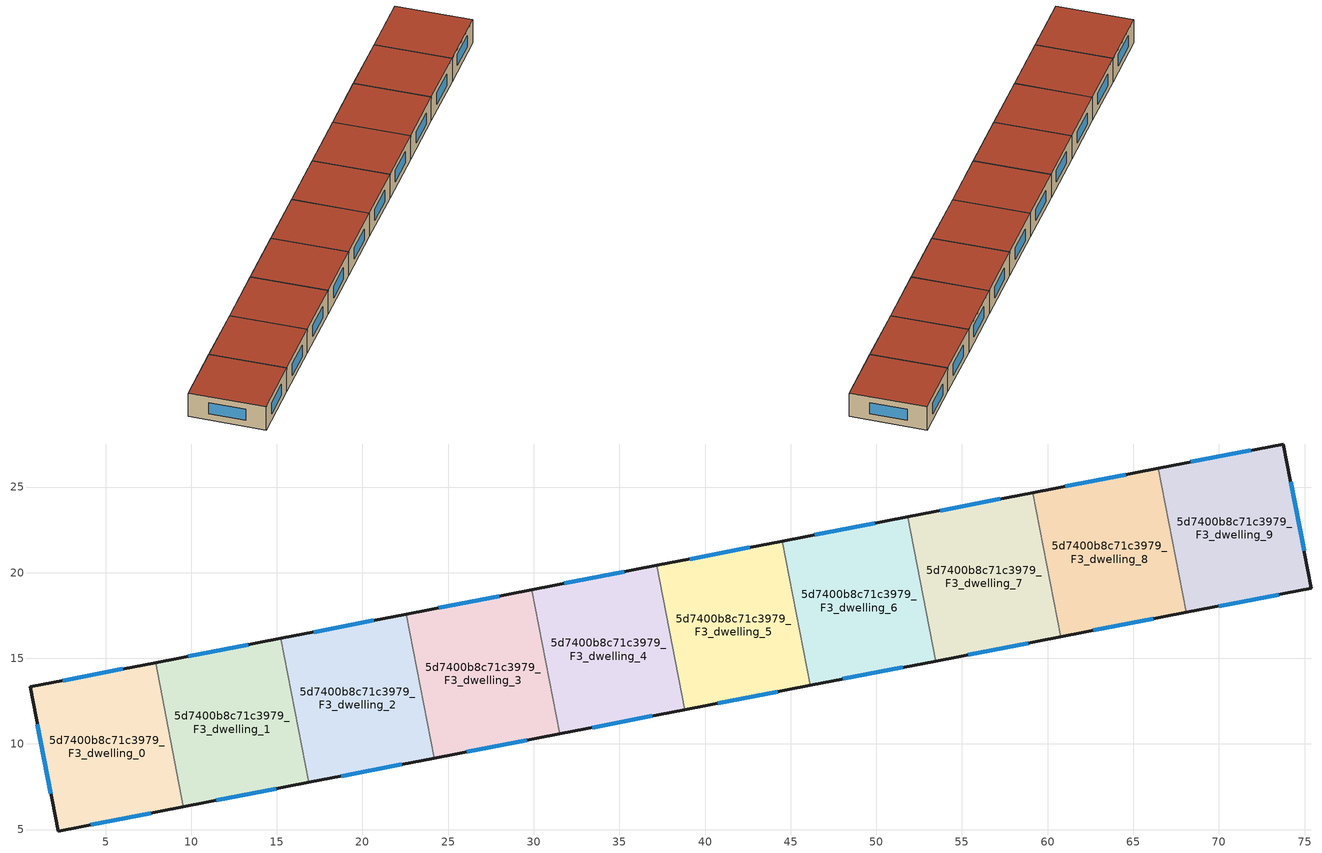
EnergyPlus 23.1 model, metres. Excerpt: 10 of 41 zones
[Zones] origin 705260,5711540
5d7400b8c71c3979_F3_dwelling_0
 floor to 5d7400b8c71c3979_F2_dwelling_0 (EU_floor_Construction): 7.92,14.75 9.55,6.34 2.23,4.92 0.6,13.33 z9
 wall outside (EU_wall_Construction): 7.92,14.75 0.6,13.33 2.23,4.92 9.55,6.34 z9:12
 wall to 5d7400b8c71c3979_F3_dwelling_1 (EU_wall_Construction): 9.55,6.34 7.92,14.75 z9:12
 window (EU_Window_Construction): 4.13,5.29 7.65,5.97 / 1.02,11.14 1.8,7.1 / 6.01,14.38 2.5,13.7 z9.78:11.22
 roof outside (EU_roof_Construction): 9.55,6.34 7.92,14.75 0.6,13.33 2.23,4.92 z12
5d7400b8c71c3979_F3_dwelling_1
 floor to 5d7400b8c71c3979_F2_dwelling_1 (EU_floor_Construction): 15.24,16.17 16.87,7.75 9.55,6.34 7.92,14.75 z9
 wall outside (EU_wall_Construction): 9.55,6.34 16.87,7.75 / 15.24,16.17 7.92,14.75 z9:12
 wall to 5d7400b8c71c3979_F3_dwelling_2 (EU_wall_Construction): 16.87,7.75 15.24,16.17 z9:12
 window (EU_Window_Construction): 11.45,6.7 14.97,7.39 / 13.33,15.8 9.82,15.12 z9.78:11.22
 roof outside (EU_roof_Construction): 16.87,7.75 15.24,16.17 7.92,14.75 9.55,6.34 z12
5d7400b8c71c3979_F3_dwelling_2
 floor to 5d7400b8c71c3979_F2_dwelling_2 (EU_floor_Construction): 22.56,17.58 24.19,9.17 16.87,7.75 15.24,16.17 z9
 wall outside (EU_wall_Construction): 16.87,7.75 24.19,9.17 / 22.56,17.58 15.24,16.17 z9:12
 wall to 5d7400b8c71c3979_F3_dwelling_3 (EU_wall_Construction): 24.19,9.17 22.56,17.58 z9:12
 window (EU_Window_Construction): 18.77,8.12 22.29,8.8 / 20.65,17.21 17.14,16.53 z9.78:11.22
 roof outside (EU_roof_Construction): 24.19,9.17 22.56,17.58 15.24,16.17 16.87,7.75 z12
5d7400b8c71c3979_F3_dwelling_3
 floor to 5d7400b8c71c3979_F2_dwelling_3 (EU_floor_Construction): 29.88,19 31.51,10.59 24.19,9.17 22.56,17.58 z9
 wall outside (EU_wall_Construction): 24.19,9.17 31.51,10.59 / 29.88,19 22.56,17.58 z9:12
 wall to 5d7400b8c71c3979_F3_dwelling_4 (EU_wall_Construction): 31.51,10.59 29.88,19 z9:12
 window (EU_Window_Construction): 26.09,9.54 29.6,10.22 / 27.97,18.63 24.46,17.95 z9.78:11.22
 roof outside (EU_roof_Construction): 31.51,10.59 29.88,19 22.56,17.58 24.19,9.17 z12
5d7400b8c71c3979_F3_dwelling_4
 floor to 5d7400b8c71c3979_F2_dwelling_4 (EU_floor_Construction): 37.19,20.42 38.82,12.01 31.51,10.59 29.88,19 z9
 wall outside (EU_wall_Construction): 31.51,10.59 38.82,12.01 / 37.19,20.42 29.88,19 z9:12
 wall to 5d7400b8c71c3979_F3_dwelling_5 (EU_wall_Construction): 38.82,12.01 37.19,20.42 z9:12
 window (EU_Window_Construction): 33.41,10.96 36.92,11.64 / 35.29,20.05 31.78,19.37 z9.78:11.22
 roof outside (EU_roof_Construction): 38.82,12.01 37.19,20.42 29.88,19 31.51,10.59 z12
5d7400b8c71c3979_F3_dwelling_5
 floor to 5d7400b8c71c3979_F2_dwelling_5 (EU_floor_Construction): 44.51,21.84 46.14,13.42 38.82,12.01 37.19,20.42 z9
 wall outside (EU_wall_Construction): 38.82,12.01 46.14,13.42 / 44.51,21.84 37.19,20.42 z9:12
 wall to 5d7400b8c71c3979_F3_dwelling_6 (EU_wall_Construction): 46.14,13.42 44.51,21.84 z9:12
 window (EU_Window_Construction): 40.73,12.38 44.24,13.06 / 42.61,21.47 39.1,20.79 z9.78:11.22
 roof outside (EU_roof_Construction): 46.14,13.42 44.51,21.84 37.19,20.42 38.82,12.01 z12
5d7400b8c71c3979_F3_dwelling_6
 floor to 5d7400b8c71c3979_F2_dwelling_6 (EU_floor_Construction): 51.82,23.26 53.46,14.84 46.14,13.42 44.51,21.84 z9
 wall outside (EU_wall_Construction): 46.14,13.42 53.46,14.84 / 51.82,23.26 44.51,21.84 z9:12
 wall to 5d7400b8c71c3979_F3_dwelling_7 (EU_wall_Construction): 53.46,14.84 51.82,23.26 z9:12
 window (EU_Window_Construction): 48.04,13.79 51.55,14.47 / 49.92,22.89 46.41,22.21 z9.78:11.22
 roof outside (EU_roof_Construction): 53.46,14.84 51.82,23.26 44.51,21.84 46.14,13.42 z12
5d7400b8c71c3979_F3_dwelling_7
 floor to 5d7400b8c71c3979_F2_dwelling_7 (EU_floor_Construction): 59.14,24.68 60.77,16.26 53.46,14.84 51.82,23.26 z9
 wall outside (EU_wall_Construction): 53.46,14.84 60.77,16.26 / 59.14,24.68 51.82,23.26 z9:12
 wall to 5d7400b8c71c3979_F3_dwelling_8 (EU_wall_Construction): 60.77,16.26 59.14,24.68 z9:12
 window (EU_Window_Construction): 55.36,15.21 58.87,15.89 / 57.24,24.31 53.73,23.63 z9.78:11.22
 roof outside (EU_roof_Construction): 60.77,16.26 59.14,24.68 51.82,23.26 53.46,14.84 z12
5d7400b8c71c3979_F3_dwelling_8
 floor to 5d7400b8c71c3979_F2_dwelling_8 (EU_floor_Construction): 66.45,26.09 68.08,17.68 60.77,16.26 59.14,24.68 z9
 wall outside (EU_wall_Construction): 60.77,16.26 68.08,17.68 / 66.45,26.09 59.14,24.68 z9:12
 wall to 5d7400b8c71c3979_F3_dwelling_9 (EU_wall_Construction): 68.08,17.68 66.45,26.09 z9:12
 window (EU_Window_Construction): 62.67,16.63 66.18,17.31 / 64.55,25.73 61.04,25.05 z9.78:11.22
 roof outside (EU_roof_Construction): 68.08,17.68 66.45,26.09 59.14,24.68 60.77,16.26 z12
5d7400b8c71c3979_F3_dwelling_9
 floor to 5d7400b8c71c3979_F2_dwelling_9 (EU_floor_Construction): 73.76,27.51 75.4,19.09 68.08,17.68 66.45,26.09 z9
 wall outside (EU_wall_Construction): 68.08,17.68 75.4,19.09 73.76,27.51 66.45,26.09 z9:12
 window (EU_Window_Construction): 71.86,27.14 68.35,26.46 / 74.97,21.28 74.19,25.32 / 69.99,18.04 73.5,18.72 z9.78:11.22
 roof outside (EU_roof_Construction): 75.4,19.09 73.76,27.51 66.45,26.09 68.08,17.68 z12
[Building]
EU S2 Campaign: North Axis=0; Terrain=City; Solar Distribution=FullExterior
[Site:Location]
London: Latitude=51.5; Longitude=-0.5; Time Zone=0; Elevation=25
[SizingPeriod:WeatherFileDays]
AnnualSizingPeriod: Begin Month=1; Begin Day of Month=1; End Month=12; End Day of Month=31; Day of Week for Start Day=Monday; Use Weather File Daylight Saving Period=No; Use Weather File Rain and Snow Indicators=No
[MATERIAL]
EU_InternalMass_Material: Roughness=MediumRough; Thickness=0.1; Conductivity=1; Density=1800; Specific Heat=900; Thermal Absorptance=0.9; Solar Absorptance=0.7; Visible Absorptance=0.7
[MATERIAL:NOMASS] Roughness=MediumRough; Thermal Absorptance=0.9; Solar Absorptance=0.7; Visible Absorptance=0.7
Name | Thermal Resistance
EU_wall_NoMass | 3.06955
EU_roof_NoMass | 4.82358
EU_floor_NoMass | 3.75167
[WINDOWMATERIAL:SIMPLEGLAZINGSYSTEM]
EU_Window_SimpleGlazing: UFactor=1.87571; Solar Heat Gain Coefficient=0.72; Visible Transmittance=0.72
[CONSTRUCTION]
EU_wall_Construction: EU_wall_NoMass
EU_roof_Construction: EU_roof_NoMass
EU_floor_Construction: EU_floor_NoMass
EU_Window_Construction: EU_Window_SimpleGlazing
EU_InternalMass_Construction: EU_InternalMass_Material
[ZONE] Type=1; Multiplier=1; Ceiling Height=autocalculate; Floor Area=autocalculate; Part of Total Floor Area=Yes
Name | Volume
5d7400b8c71c3979_F3_dwelling_0 | 191.646
5d7400b8c71c3979_F3_dwelling_1; 5d7400b8c71c3979_F3_dwelling_5 | 191.635
5d7400b8c71c3979_F3_dwelling_2 | 191.656
5d7400b8c71c3979_F3_dwelling_3 | 191.629
5d7400b8c71c3979_F3_dwelling_4 | 191.641
5d7400b8c71c3979_F3_dwelling_6 | 191.64
5d7400b8c71c3979_F3_dwelling_7 | 191.636
5d7400b8c71c3979_F3_dwelling_8 | 191.634
5d7400b8c71c3979_F3_dwelling_9 | 191.633
[INTERNALMASS] Construction=EU_InternalMass_Construction
Name | Zone or ZoneList | Surface Area
5d7400b8c71c3979_F3_dwelling_0_EU_InternalMass | 5d7400b8c71c3979_F3_dwelling_0 | 63.8816
5d7400b8c71c3979_F3_dwelling_1_EU_InternalMass | 5d7400b8c71c3979_F3_dwelling_1 | 63.8784
5d7400b8c71c3979_F3_dwelling_2_EU_InternalMass | 5d7400b8c71c3979_F3_dwelling_2 | 63.8858
5d7400b8c71c3979_F3_dwelling_3_EU_InternalMass | 5d7400b8c71c3979_F3_dwelling_3 | 63.8762
5d7400b8c71c3979_F3_dwelling_4_EU_InternalMass | 5d7400b8c71c3979_F3_dwelling_4 | 63.8801
5d7400b8c71c3979_F3_dwelling_5_EU_InternalMass | 5d7400b8c71c3979_F3_dwelling_5 | 63.8783
5d7400b8c71c3979_F3_dwelling_6_EU_InternalMass | 5d7400b8c71c3979_F3_dwelling_6 | 63.8801
5d7400b8c71c3979_F3_dwelling_7_EU_InternalMass | 5d7400b8c71c3979_F3_dwelling_7 | 63.879
5d7400b8c71c3979_F3_dwelling_8_EU_InternalMass | 5d7400b8c71c3979_F3_dwelling_8 | 63.8779
5d7400b8c71c3979_F3_dwelling_9_EU_InternalMass | 5d7400b8c71c3979_F3_dwelling_9 | 63.8779
[OTHEREQUIPMENT] Fuel Type=Electricity; Design Level Calculation Method=Watts/Area; Power per Zone Floor Area=1; Fraction Latent=0; Fraction Radiant=0; Fraction Lost=0; Carbon Dioxide Generation Rate=0; EndUse Subcategory=EU_Step8_InternalGains
Name | Zone or ZoneList or Space or SpaceList | Schedule
EU_Step8_InternalGain_5d7400b8c71c3979_F3_dwelling_0_f000 | 5d7400b8c71c3979_F3_dwelling_0 | EU_Step8_GainSchedule_5d7400b8c71c3979_F3_dwelling_0_f000
EU_Step8_InternalGain_5d7400b8c71c3979_F3_dwelling_1_f000 | 5d7400b8c71c3979_F3_dwelling_1 | EU_Step8_GainSchedule_5d7400b8c71c3979_F3_dwelling_1_f000
EU_Step8_InternalGain_5d7400b8c71c3979_F3_dwelling_2_f000 | 5d7400b8c71c3979_F3_dwelling_2 | EU_Step8_GainSchedule_5d7400b8c71c3979_F3_dwelling_2_f000
EU_Step8_InternalGain_5d7400b8c71c3979_F3_dwelling_3_f000 | 5d7400b8c71c3979_F3_dwelling_3 | EU_Step8_GainSchedule_5d7400b8c71c3979_F3_dwelling_3_f000
EU_Step8_InternalGain_5d7400b8c71c3979_F3_dwelling_4_f000 | 5d7400b8c71c3979_F3_dwelling_4 | EU_Step8_GainSchedule_5d7400b8c71c3979_F3_dwelling_4_f000
EU_Step8_InternalGain_5d7400b8c71c3979_F3_dwelling_5_f000 | 5d7400b8c71c3979_F3_dwelling_5 | EU_Step8_GainSchedule_5d7400b8c71c3979_F3_dwelling_5_f000
EU_Step8_InternalGain_5d7400b8c71c3979_F3_dwelling_6_f000 | 5d7400b8c71c3979_F3_dwelling_6 | EU_Step8_GainSchedule_5d7400b8c71c3979_F3_dwelling_6_f000
EU_Step8_InternalGain_5d7400b8c71c3979_F3_dwelling_7_f000 | 5d7400b8c71c3979_F3_dwelling_7 | EU_Step8_GainSchedule_5d7400b8c71c3979_F3_dwelling_7_f000
EU_Step8_InternalGain_5d7400b8c71c3979_F3_dwelling_8_f000 | 5d7400b8c71c3979_F3_dwelling_8 | EU_Step8_GainSchedule_5d7400b8c71c3979_F3_dwelling_8_f000
EU_Step8_InternalGain_5d7400b8c71c3979_F3_dwelling_9_f000 | 5d7400b8c71c3979_F3_dwelling_9 | EU_Step8_GainSchedule_5d7400b8c71c3979_F3_dwelling_9_f000
[ZONEVENTILATION:DESIGNFLOWRATE] Schedule=EU_AlwaysOn; Design Flow Rate Calculation Method=AirChanges/Hour; Air Changes per Hour=0.493607; Ventilation Type=Natural; Fan Pressure Rise=0; Fan Total Efficiency=1; Constant Term Coefficient=1; Temperature Term Coefficient=0; Velocity Term Coefficient=0; Velocity Squared Term Coefficient=0; Minimum Indoor Temperature=-100; Maximum Indoor Temperature=100; Delta Temperature=-100; Minimum Outdoor Temperature=-100; Maximum Outdoor Temperature=100; Maximum Wind Speed=40
Name | Zone or ZoneList or Space or SpaceList
EU_ConstantAir_5d7400b8c71c3979_F3_dwelling_0 | 5d7400b8c71c3979_F3_dwelling_0
EU_ConstantAir_5d7400b8c71c3979_F3_dwelling_1 | 5d7400b8c71c3979_F3_dwelling_1
EU_ConstantAir_5d7400b8c71c3979_F3_dwelling_2 | 5d7400b8c71c3979_F3_dwelling_2
EU_ConstantAir_5d7400b8c71c3979_F3_dwelling_3 | 5d7400b8c71c3979_F3_dwelling_3
EU_ConstantAir_5d7400b8c71c3979_F3_dwelling_4 | 5d7400b8c71c3979_F3_dwelling_4
EU_ConstantAir_5d7400b8c71c3979_F3_dwelling_5 | 5d7400b8c71c3979_F3_dwelling_5
EU_ConstantAir_5d7400b8c71c3979_F3_dwelling_6 | 5d7400b8c71c3979_F3_dwelling_6
EU_ConstantAir_5d7400b8c71c3979_F3_dwelling_7 | 5d7400b8c71c3979_F3_dwelling_7
EU_ConstantAir_5d7400b8c71c3979_F3_dwelling_8 | 5d7400b8c71c3979_F3_dwelling_8
EU_ConstantAir_5d7400b8c71c3979_F3_dwelling_9 | 5d7400b8c71c3979_F3_dwelling_9
[HVACTEMPLATE:THERMOSTAT] Constant Heating Setpoint=20; Constant Cooling Setpoint=50
EU_HeatOnly_5d7400b8c71c3979_F2_dwelling_1; EU_HeatOnly_5d7400b8c71c3979_F2_dwelling_2; EU_HeatOnly_5d7400b8c71c3979_F2_dwelling_3; EU_HeatOnly_5d7400b8c71c3979_F2_dwelling_4; EU_HeatOnly_5d7400b8c71c3979_F2_dwelling_5; EU_HeatOnly_5d7400b8c71c3979_F2_dwelling_6; EU_HeatOnly_5d7400b8c71c3979_F2_dwelling_7; EU_HeatOnly_5d7400b8c71c3979_F2_dwelling_8; EU_HeatOnly_5d7400b8c71c3979_F2_dwelling_9; EU_HeatOnly_5d7400b8c71c3979_F3_dwelling_0; EU_HeatOnly_5d7400b8c71c3979_F3_dwelling_1; EU_HeatOnly_5d7400b8c71c3979_F3_dwelling_2; EU_HeatOnly_5d7400b8c71c3979_F3_dwelling_3; EU_HeatOnly_5d7400b8c71c3979_F3_dwelling_4; EU_HeatOnly_5d7400b8c71c3979_F3_dwelling_5; EU_HeatOnly_5d7400b8c71c3979_F3_dwelling_6; EU_HeatOnly_5d7400b8c71c3979_F3_dwelling_7; EU_HeatOnly_5d7400b8c71c3979_F3_dwelling_8; EU_HeatOnly_5d7400b8c71c3979_F3_dwelling_9
[HVACTEMPLATE:ZONE:IDEALLOADSAIRSYSTEM] System Availability Schedule=EU_AlwaysOn; Maximum Heating Supply Air Temperature=50; Minimum Cooling Supply Air Temperature=13; Maximum Heating Supply Air Humidity Ratio=0.0156; Minimum Cooling Supply Air Humidity Ratio=0.0077; Heating Limit=NoLimit; Cooling Limit=NoLimit; Heating Availability Schedule=EU_AlwaysOn; Cooling Availability Schedule=EU_CoolingOff; Dehumidification Control Type=ConstantSensibleHeatRatio; Cooling Sensible Heat Ratio=0.7; Dehumidification Setpoint=60; Humidification Control Type=None; Humidification Setpoint=30; Outdoor Air Method=None; Outdoor Air Flow Rate per Person=0.00944; Outdoor Air Flow Rate per Zone Floor Area=0; Outdoor Air Flow Rate per Zone=0; Demand Controlled Ventilation Type=None; Outdoor Air Economizer Type=NoEconomizer; Heat Recovery Type=None; Sensible Heat Recovery Effectiveness=0.7; Latent Heat Recovery Effectiveness=0.65
Name | Template Thermostat
5d7400b8c71c3979_F3_dwelling_0 | EU_HeatOnly_5d7400b8c71c3979_F3_dwelling_0
5d7400b8c71c3979_F3_dwelling_1 | EU_HeatOnly_5d7400b8c71c3979_F3_dwelling_1
5d7400b8c71c3979_F3_dwelling_2 | EU_HeatOnly_5d7400b8c71c3979_F3_dwelling_2
5d7400b8c71c3979_F3_dwelling_3 | EU_HeatOnly_5d7400b8c71c3979_F3_dwelling_3
5d7400b8c71c3979_F3_dwelling_4 | EU_HeatOnly_5d7400b8c71c3979_F3_dwelling_4
5d7400b8c71c3979_F3_dwelling_5 | EU_HeatOnly_5d7400b8c71c3979_F3_dwelling_5
5d7400b8c71c3979_F3_dwelling_6 | EU_HeatOnly_5d7400b8c71c3979_F3_dwelling_6
5d7400b8c71c3979_F3_dwelling_7 | EU_HeatOnly_5d7400b8c71c3979_F3_dwelling_7
5d7400b8c71c3979_F3_dwelling_8 | EU_HeatOnly_5d7400b8c71c3979_F3_dwelling_8
5d7400b8c71c3979_F3_dwelling_9 | EU_HeatOnly_5d7400b8c71c3979_F3_dwelling_9
[SIZING:ZONE] Zone Cooling Design Supply Air Temperature Input Method=SupplyAirTemperature; Zone Cooling Design Supply Air Temperature=13; Zone Heating Design Supply Air Temperature Input Method=SupplyAirTemperature; Zone Heating Design Supply Air Temperature=50; Zone Cooling Design Supply Air Humidity Ratio=0.008; Zone Heating Design Supply Air Humidity Ratio=0.008; Cooling Design Air Flow Method=DesignDay; Cooling Design Air Flow Rate=0; Cooling Minimum Air Flow per Zone Floor Area=0.000762; Cooling Minimum Air Flow=0; Cooling Minimum Air Flow Fraction=0.2; Heating Design Air Flow Method=DesignDay; Heating Design Air Flow Rate=0; Heating Maximum Air Flow per Zone Floor Area=0.002032; Heating Maximum Air Flow=0.141576; Heating Maximum Air Flow Fraction=0.3; Account for Dedicated Outdoor Air System=No; Dedicated Outdoor Air System Control Strategy=NeutralSupplyAir; Dedicated Outdoor Air Low Setpoint Temperature for Design=autosize; Dedicated Outdoor Air High Setpoint Temperature for Design=autosize; Zone Load Sizing Method=Sensible Load Only No Latent Load; Zone Latent Cooling Design Supply Air Humidity Ratio Input Method=HumidityRatioDifference; Zone Cooling Design Supply Air Humidity Ratio Difference=0.005; Zone Latent Heating Design Supply Air Humidity Ratio Input Method=HumidityRatioDifference; Zone Humidification Design Supply Air Humidity Ratio Difference=0.005
5d7400b8c71c3979_F3_dwelling_0; 5d7400b8c71c3979_F3_dwelling_1; 5d7400b8c71c3979_F3_dwelling_2; 5d7400b8c71c3979_F3_dwelling_3; 5d7400b8c71c3979_F3_dwelling_4; 5d7400b8c71c3979_F3_dwelling_5; 5d7400b8c71c3979_F3_dwelling_6; 5d7400b8c71c3979_F3_dwelling_7; 5d7400b8c71c3979_F3_dwelling_8; 5d7400b8c71c3979_F3_dwelling_9
[SCHEDULE:CONSTANT]
Name | Hourly Value
EU_AlwaysOn | 1
EU_CoolingOff | 0
[SCHEDULE:FILE] Column Number=1; Rows to Skip at Top=0; Number of Hours of Data=8760; Column Separator=Comma; Interpolate to Timestep=No; Minutes per Item=60; Adjust Schedule for Daylight Savings=Yes
Name | File
EU_Step8_GainSchedule_5d7400b8c71c3979_F3_dwelling_0_f000 | ../../schedules/5d7400b8c71c3979/5d7400b8c71c3979_F3_dwelling_0_f000_gain.csv
EU_Step8_GainSchedule_5d7400b8c71c3979_F3_dwelling_1_f000 | ../../schedules/5d7400b8c71c3979/5d7400b8c71c3979_F3_dwelling_1_f000_gain.csv
EU_Step8_GainSchedule_5d7400b8c71c3979_F3_dwelling_2_f000 | ../../schedules/5d7400b8c71c3979/5d7400b8c71c3979_F3_dwelling_2_f000_gain.csv
EU_Step8_GainSchedule_5d7400b8c71c3979_F3_dwelling_3_f000 | ../../schedules/5d7400b8c71c3979/5d7400b8c71c3979_F3_dwelling_3_f000_gain.csv
EU_Step8_GainSchedule_5d7400b8c71c3979_F3_dwelling_4_f000 | ../../schedules/5d7400b8c71c3979/5d7400b8c71c3979_F3_dwelling_4_f000_gain.csv
EU_Step8_GainSchedule_5d7400b8c71c3979_F3_dwelling_5_f000 | ../../schedules/5d7400b8c71c3979/5d7400b8c71c3979_F3_dwelling_5_f000_gain.csv
EU_Step8_GainSchedule_5d7400b8c71c3979_F3_dwelling_6_f000 | ../../schedules/5d7400b8c71c3979/5d7400b8c71c3979_F3_dwelling_6_f000_gain.csv
EU_Step8_GainSchedule_5d7400b8c71c3979_F3_dwelling_7_f000 | ../../schedules/5d7400b8c71c3979/5d7400b8c71c3979_F3_dwelling_7_f000_gain.csv
EU_Step8_GainSchedule_5d7400b8c71c3979_F3_dwelling_8_f000 | ../../schedules/5d7400b8c71c3979/5d7400b8c71c3979_F3_dwelling_8_f000_gain.csv
EU_Step8_GainSchedule_5d7400b8c71c3979_F3_dwelling_9_f000 | ../../schedules/5d7400b8c71c3979/5d7400b8c71c3979_F3_dwelling_9_f000_gain.csv
